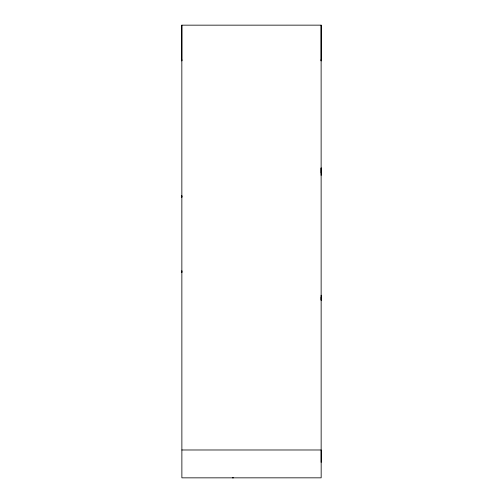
<?xml version="1.0" encoding="UTF-8"?>
<svg xmlns="http://www.w3.org/2000/svg" width="503" height="503" viewBox="0 0 503 503"><rect width="100%" height="100%" fill="white"/><g stroke="black" fill="none" stroke-linecap="round" stroke-linejoin="round"><path stroke-width="0.75" d="M181.847 196.698L181.847 195.824L181.847 197.56M321.153 462.358L321.121 25.15L181.834 25.163L181.834 60.844L181.834 59.631M181.853 271.488L181.853 272.362L181.853 270.627M321.147 295.204L321.147 300.184L321.147 297.185M321.134 172.963L321.134 167.983L321.134 175.39M321.121 25.15L321.121 60.844L321.121 59.624M232.355 477.844L233.511 477.844M181.879 449.99L321.166 449.984L321.166 477.837L181.879 477.85L181.834 25.156"/></g></svg>
